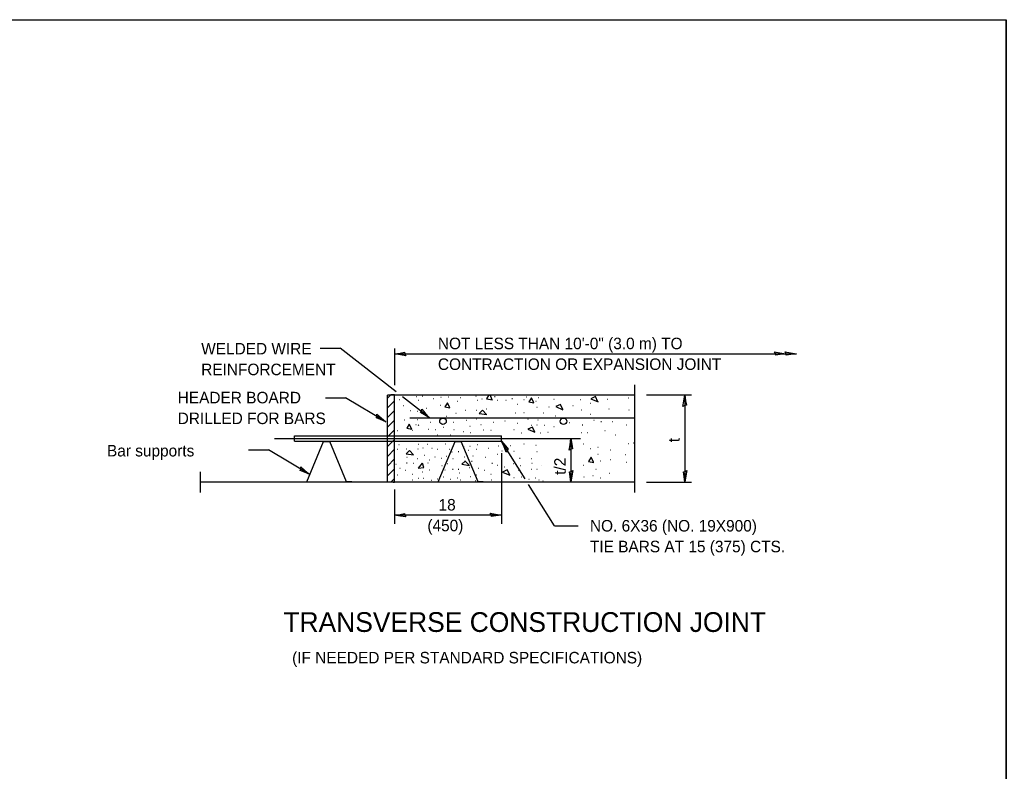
# Model space of a CAD drawing. Extents: x 1037964 to 1039539, y 951866 to 952866.
# Drawn here: x 1038940 to 1039539, y 952410 to 952866 of the extents above; entities that cross this region are included whole.
import ezdxf

# ---------------------------------------------------------------- set-up
doc = ezdxf.new("R2010")
doc.units = 0
for name, color, linetype in [('HS_Breakline', 7, 'Continuous'), ('HS_Centerline', 7, 'Continuous'), ('HS_Dimensions and Text', 7, 'Continuous'), ('HS_Pattern and Hatching', 7, 'Continuous'), ('HS_Pavement Object', 7, 'Continuous'), ('HS_Reinforcement', 7, 'Continuous'), ('HS_Title', 7, 'Continuous'), ('Level 13', 7, 'Continuous'), ('Level 35', 7, 'Continuous'), ('Level 59', 7, 'Continuous')]:
    doc.layers.add(name, color=color, linetype=linetype)

msp = doc.modelspace()

# ---------------------------------------------------------------- linework, layer by layer
at = {"layer": 'HS_Breakline'}
for p, q in [((1039313.74, 952579.33), (1039313.74, 952644.77)), ((1039049.58, 952591.83), (1039049.58, 952579.33))]:
    msp.add_line(p, q, dxfattribs=at)
at = {"layer": 'HS_Centerline'}
msp.add_line((1039094.77, 952612.05), (1039280.61, 952612.05), dxfattribs=at)
at = {"layer": 'HS_Dimensions and Text'}
for p, q in [((1039122.48, 952666.86), (1039134.62, 952666.86)), ((1039167.62, 952666.65), (1039167.62, 952644.42)), ((1039167.62, 952663.52), (1039411.97, 952663.52)), ((1039320.73, 952638.52), (1039348.07, 952638.52)), ((1039344.1, 952638.52), (1039344.1, 952585.58)), ((1039125.66, 952636.87), (1039137.8, 952636.87)), ((1039274.86, 952612.05), (1039274.86, 952585.58)), ((1039078.89, 952605.2), (1039091.03, 952605.2)), ((1039232.77, 952603.18), (1039232.77, 952560.21)), ((1039320.73, 952585.58), (1039348.07, 952585.58)), ((1039167.62, 952581.18), (1039167.62, 952560.21)), ((1039232.77, 952565.54), (1039167.62, 952565.54)), ((1039264.81, 952559.03), (1039279.26, 952559.03))]:
    msp.add_line(p, q, dxfattribs=at)
for points in [[(1039168.75, 952640.41), (1039134.62, 952666.87)], [(1039189.01, 952624.71), (1039172.61, 952637.42)], [(1039162.43, 952622.23), (1039137.81, 952636.87)], [(1039247.07, 952587.48), (1039232.77, 952610.39)], [(1039116.2, 952590.24), (1039091.03, 952605.2)], [(1039264.81, 952559.03), (1039249.12, 952584.18)]]:
    msp.add_lwpolyline(points, dxfattribs=at)
for points in [[(1039174.61, 952662.38), (1039171.35, 952662.98), (1039167.62, 952663.52), (1039171.11, 952663.99), (1039173.83, 952664.43), (1039174.04, 952663.42)], [(1039398.57, 952664.66), (1039401.84, 952664.06), (1039405.56, 952663.52), (1039402.07, 952663.05), (1039399.36, 952662.61), (1039399.14, 952663.62)], [(1039404.97, 952664.66), (1039408.24, 952664.06), (1039411.97, 952663.52), (1039408.47, 952663.05), (1039405.76, 952662.61), (1039405.54, 952663.62)], [(1039342.96, 952631.52), (1039343.56, 952634.79), (1039344.1, 952638.52), (1039344.57, 952635.03), (1039345.01, 952632.31), (1039344, 952632.1)], [(1039157, 952626.79), (1039159.5, 952624.6), (1039162.43, 952622.23), (1039159.18, 952623.61), (1039156.63, 952624.62), (1039156.95, 952625.6)], [(1039184.18, 952629.9), (1039186.39, 952627.42), (1039189.01, 952624.71), (1039185.96, 952626.48), (1039183.55, 952627.79), (1039183.99, 952628.72)], [(1039235.51, 952603.85), (1039234.29, 952606.94), (1039232.77, 952610.39), (1039235.02, 952607.68), (1039236.83, 952605.61), (1039236.09, 952604.89)], [(1039273.72, 952605.05), (1039274.32, 952608.32), (1039274.86, 952612.05), (1039275.33, 952608.55), (1039275.77, 952605.84), (1039274.76, 952605.62)], [(1039110.77, 952594.8), (1039113.27, 952592.61), (1039116.2, 952590.24), (1039112.95, 952591.62), (1039110.4, 952592.63), (1039110.73, 952593.61)], [(1039276, 952592.58), (1039275.4, 952589.31), (1039274.86, 952585.58), (1039274.39, 952589.08), (1039273.95, 952591.79), (1039274.96, 952592.01)], [(1039345.24, 952592.58), (1039344.64, 952589.31), (1039344.1, 952585.58), (1039343.63, 952589.08), (1039343.19, 952591.79), (1039344.2, 952592.01)], [(1039174.61, 952564.4), (1039171.35, 952565), (1039167.62, 952565.54), (1039171.11, 952566.01), (1039173.83, 952566.45), (1039174.04, 952565.44)], [(1039225.77, 952566.68), (1039229.04, 952566.08), (1039232.77, 952565.54), (1039229.27, 952565.07), (1039226.56, 952564.63), (1039226.35, 952565.64)]]:
    msp.add_lwpolyline(points, close=True, dxfattribs=at)
at = {"layer": 'HS_Pattern and Hatching'}
for p, q in [((1039163.32, 952636.58), (1039165.21, 952638.47)), ((1039184.94, 952637.68), (1039184.73, 952637.68)), ((1039210.03, 952638.35), (1039209.82, 952638.35)), ((1039217.27, 952637.68), (1039217.06, 952637.68)), ((1039257.73, 952638.35), (1039257.52, 952638.35)), ((1039163.32, 952630.69), (1039167.62, 952634.99)), ((1039170.83, 952635.56), (1039170.63, 952635.56)), ((1039173.33, 952631.83), (1039173.12, 952631.83)), ((1039181.04, 952637.31), (1039180.83, 952637.31)), ((1039182.46, 952635.17), (1039182.26, 952635.17)), ((1039191.57, 952636.15), (1039191.35, 952636.15)), ((1039195.83, 952632.14), (1039195.61, 952632.14)), ((1039195.95, 952636.91), (1039195.75, 952636.91)), ((1039200.39, 952637.14), (1039200.18, 952637.14)), ((1039206.04, 952634.58), (1039205.83, 952634.58)), ((1039207.74, 952636.78), (1039207.53, 952636.78)), ((1039218.3, 952635.08), (1039218.09, 952635.08)), ((1039221.03, 952636.06), (1039220.83, 952636.06)), ((1039228.74, 952637.31), (1039228.53, 952637.31)), ((1039230.17, 952635.17), (1039229.97, 952635.17)), ((1039235.46, 952635.17), (1039235.25, 952635.17)), ((1039239.28, 952636.15), (1039239.06, 952636.15)), ((1039242.39, 952632.68), (1039242.18, 952632.68)), ((1039246.48, 952635.53), (1039246.27, 952635.53)), ((1039248.09, 952637.14), (1039247.89, 952637.14)), ((1039253.74, 952634.58), (1039253.53, 952634.58)), ((1039255.44, 952636.78), (1039255.23, 952636.78)), ((1039264.6, 952635.76), (1039264.4, 952635.76)), ((1039276.23, 952631.83), (1039276.02, 952631.83)), ((1039280.85, 952635.56), (1039280.63, 952635.56)), ((1039286.75, 952633.4), (1039286.54, 952633.4)), ((1039297.28, 952635.86), (1039297.06, 952635.86)), ((1039309.79, 952636.63), (1039309.58, 952636.63)), ((1039163.32, 952624.79), (1039167.62, 952629.09)), ((1039177.61, 952628.8), (1039177.4, 952628.8)), ((1039181.69, 952628.52), (1039181.49, 952628.52)), ((1039187.33, 952630.29), (1039187.13, 952630.29)), ((1039199.18, 952625.44), (1039198.97, 952625.44)), ((1039205.13, 952627.27), (1039204.93, 952627.27)), ((1039210.75, 952629.13), (1039210.55, 952629.13)), ((1039217.76, 952629.16), (1039217.55, 952629.16)), ((1039223.51, 952629.87), (1039223.3, 952629.87)), ((1039241.33, 952627.44), (1039241.13, 952627.44)), ((1039246.53, 952627.75), (1039246.33, 952627.75)), ((1039254.37, 952630.87), (1039254.16, 952630.87)), ((1039258.44, 952627.47), (1039258.23, 952627.47)), ((1039261.67, 952631.16), (1039261.46, 952631.16)), ((1039265.63, 952625.61), (1039265.43, 952625.61)), ((1039281.21, 952629.24), (1039281, 952629.24)), ((1039286.85, 952626.71), (1039286.63, 952626.71)), ((1039298.06, 952629.98), (1039297.85, 952629.98)), ((1039310.18, 952629.2), (1039309.97, 952629.2)), ((1039163.32, 952618.9), (1039167.62, 952623.2)), ((1039173.75, 952623.21), (1039173.54, 952623.21)), ((1039180.77, 952620.32), (1039180.56, 952620.32)), ((1039181.88, 952623.46), (1039181.68, 952623.46)), ((1039181.99, 952620.44), (1039182.35, 952619.9)), ((1039185.29, 952624.36), (1039185.08, 952624.36)), ((1039189.68, 952621.88), (1039189.48, 952621.88)), ((1039203.78, 952621.71), (1039203.57, 952621.71)), ((1039211.53, 952622.99), (1039211.33, 952622.99)), ((1039213.69, 952619.44), (1039213.49, 952619.44)), ((1039217.45, 952623.85), (1039217.25, 952623.85)), ((1039220.31, 952620.42), (1039220.1, 952620.42)), ((1039227.79, 952621.73), (1039227.58, 952621.73)), ((1039234.88, 952622.6), (1039234.68, 952622.6)), ((1039242.33, 952621.17), (1039242.13, 952621.17)), ((1039248.8, 952623.66), (1039248.59, 952623.66)), ((1039250.92, 952620.03), (1039250.71, 952620.03)), ((1039254.37, 952620.11), (1039254.16, 952620.11)), ((1039254.95, 952623.2), (1039254.74, 952623.2)), ((1039258.98, 952620.07), (1039258.77, 952620.07)), ((1039268.65, 952624.79), (1039269.02, 952624.25)), ((1039268.98, 952624.34), (1039268.77, 952624.34)), ((1039274.09, 952621.64), (1039273.88, 952621.64)), ((1039282.02, 952620.19), (1039281.8, 952620.19)), ((1039289.08, 952623), (1039288.88, 952623)), ((1039293.36, 952622.15), (1039293.15, 952622.15)), ((1039300.4, 952622.15), (1039300.19, 952622.15)), ((1039308.62, 952620.19), (1039308.4, 952620.19)), ((1039163.32, 952613.01), (1039167.62, 952617.31)), ((1039169.75, 952616.71), (1039169.54, 952616.71)), ((1039178.67, 952616.98), (1039178.45, 952616.98)), ((1039188.38, 952617.52), (1039188.18, 952617.52)), ((1039192.64, 952617.33), (1039192.43, 952617.33)), ((1039193.76, 952614.2), (1039193.55, 952614.2)), ((1039197.63, 952618.68), (1039197.42, 952618.68)), ((1039201.74, 952614.06), (1039201.52, 952614.06)), ((1039203.89, 952617.3), (1039203.69, 952617.3)), ((1039209.89, 952616.21), (1039209.68, 952616.21)), ((1039214.09, 952615.54), (1039213.88, 952615.54)), ((1039221.69, 952617.12), (1039221.48, 952617.12)), ((1039226.36, 952616.98), (1039226.15, 952616.98)), ((1039240.35, 952617.33), (1039240.14, 952617.33)), ((1039245.14, 952615.36), (1039244.93, 952615.36)), ((1039256.58, 952615.28), (1039256.37, 952615.28)), ((1039261.05, 952615.69), (1039260.85, 952615.69)), ((1039264.68, 952619.23), (1039264.47, 952619.23)), ((1039281.39, 952615.61), (1039281.18, 952615.61)), ((1039285.15, 952615.5), (1039284.93, 952615.5)), ((1039295.72, 952616.79), (1039295.51, 952616.79)), ((1039302.17, 952614.17), (1039301.95, 952614.17)), ((1039163.32, 952607.12), (1039167.62, 952611.42)), ((1039170.6, 952608.26), (1039170.39, 952608.26)), ((1039182.46, 952608.34), (1039182.26, 952608.34)), ((1039187.76, 952608.34), (1039187.55, 952608.34)), ((1039198.78, 952608.7), (1039198.57, 952608.7)), ((1039200.39, 952610.31), (1039200.18, 952610.31)), ((1039207.74, 952609.96), (1039207.53, 952609.96)), ((1039218.3, 952608.26), (1039218.09, 952608.26)), ((1039230.98, 952607.47), (1039230.77, 952607.47)), ((1039238.33, 952607.63), (1039238.12, 952607.63)), ((1039246.48, 952608.7), (1039246.27, 952608.7)), ((1039253.74, 952607.76), (1039253.53, 952607.76)), ((1039282.6, 952608.6), (1039282.39, 952608.6)), ((1039309.79, 952608.84), (1039309.58, 952608.84)), ((1039312.92, 952609.23), (1039312.71, 952609.23)), ((1039163.32, 952601.22), (1039167.62, 952605.52)), ((1039169.75, 952605.47), (1039169.54, 952605.47)), ((1039174.99, 952605.65), (1039174.78, 952605.65)), ((1039182.07, 952605.61), (1039181.85, 952605.61)), ((1039185.16, 952606.19), (1039184.95, 952606.19)), ((1039185.83, 952601.76), (1039185.62, 952601.76)), ((1039190.53, 952606.01), (1039190.33, 952606.01)), ((1039193.94, 952605.47), (1039193.73, 952605.47)), ((1039201.29, 952605.47), (1039201.08, 952605.47)), ((1039202.68, 952603.77), (1039202.47, 952603.77)), ((1039206.66, 952604.04), (1039206.45, 952604.04)), ((1039210.07, 952606.86), (1039209.85, 952606.86)), ((1039212.88, 952604.71), (1039212.67, 952604.71)), ((1039213.68, 952607.27), (1039213.48, 952607.27)), ((1039217.45, 952605.47), (1039217.24, 952605.47)), ((1039224.98, 952606.01), (1039224.77, 952606.01)), ((1039230.48, 952602.45), (1039230.28, 952602.45)), ((1039233.16, 952604.39), (1039232.95, 952604.39)), ((1039240.39, 952604.14), (1039240.18, 952604.14)), ((1039254.37, 952604.04), (1039254.16, 952604.04)), ((1039286.97, 952605.84), (1039286.76, 952605.84)), ((1039291.34, 952602.28), (1039291.13, 952602.28)), ((1039291.39, 952606.54), (1039291.18, 952606.54)), ((1039298.84, 952604.93), (1039298.63, 952604.93)), ((1039308.23, 952602.18), (1039308.01, 952602.18)), ((1039163.32, 952595.33), (1039167.62, 952599.63)), ((1039167.86, 952601.36), (1039167.65, 952601.36)), ((1039168.67, 952596.34), (1039168.46, 952596.34)), ((1039175.26, 952597.14), (1039175.05, 952597.14)), ((1039175.35, 952600.5), (1039175.14, 952600.5)), ((1039179.42, 952596.88), (1039179.21, 952596.88)), ((1039181.89, 952599.65), (1039181.68, 952599.65)), ((1039188.03, 952597.06), (1039187.82, 952597.06)), ((1039189.23, 952598.93), (1039189.03, 952598.93)), ((1039192.33, 952600.64), (1039192.12, 952600.64)), ((1039196.23, 952599.83), (1039196.01, 952599.83)), ((1039196.63, 952595.44), (1039196.42, 952595.44)), ((1039199.32, 952601.18), (1039199.11, 952601.18)), ((1039200.07, 952596.78), (1039199.87, 952596.78)), ((1039203.4, 952599.65), (1039203.19, 952599.65)), ((1039210.2, 952600.82), (1039209.99, 952600.82)), ((1039210.59, 952598.22), (1039210.38, 952598.22)), ((1039214.76, 952598.13), (1039214.55, 952598.13)), ((1039215.57, 952601.36), (1039215.36, 952601.36)), ((1039223.05, 952600.5), (1039222.84, 952600.5)), ((1039227.13, 952596.88), (1039226.91, 952596.88)), ((1039230.31, 952595.64), (1039230.1, 952595.64)), ((1039240.18, 952596.61), (1039239.97, 952596.61)), ((1039243.93, 952599.83), (1039243.72, 952599.83)), ((1039244.33, 952595.44), (1039244.12, 952595.44)), ((1039251.09, 952599.65), (1039250.89, 952599.65)), ((1039251.32, 952596.88), (1039251.12, 952596.88)), ((1039282.8, 952595.74), (1039282.59, 952595.74)), ((1039292.97, 952598.27), (1039292.76, 952598.27)), ((1039298.84, 952599.05), (1039298.63, 952599.05)), ((1039308.62, 952597.48), (1039308.4, 952597.48)), ((1039163.32, 952589.44), (1039167.62, 952593.74)), ((1039169.75, 952589.88), (1039169.54, 952589.88)), ((1039171.18, 952593.82), (1039170.97, 952593.82)), ((1039174.58, 952592.57), (1039174.38, 952592.57)), ((1039178.67, 952590.15), (1039178.45, 952590.15)), ((1039184.93, 952591.58), (1039184.72, 952591.58)), ((1039188.92, 952592.75), (1039188.71, 952592.75)), ((1039198.55, 952592.84), (1039198.35, 952592.84)), ((1039203.22, 952593.2), (1039203.01, 952593.2)), ((1039206.66, 952593.29), (1039206.45, 952593.29)), ((1039207.38, 952590.96), (1039207.18, 952590.96)), ((1039213.15, 952594.31), (1039212.94, 952594.31)), ((1039217.45, 952589.88), (1039217.24, 952589.88)), ((1039218.88, 952593.82), (1039218.67, 952593.82)), ((1039222.29, 952592.57), (1039222.08, 952592.57)), ((1039226.36, 952590.15), (1039226.15, 952590.15)), ((1039234.63, 952594.59), (1039234.42, 952594.59)), ((1039243.25, 952592.71), (1039243.05, 952592.71)), ((1039250.92, 952593.2), (1039250.71, 952593.2)), ((1039254.37, 952593.29), (1039254.16, 952593.29)), ((1039290.26, 952593.26), (1039290.05, 952593.26)), ((1039298.45, 952590.83), (1039298.23, 952590.83)), ((1039165.35, 952585.58), (1039167.62, 952587.84)), ((1039178.88, 952586.83), (1039178.68, 952586.83)), ((1039182.38, 952587.73), (1039182.18, 952587.73)), ((1039185.34, 952587.73), (1039185.13, 952587.73)), ((1039190.31, 952586.52), (1039190.1, 952586.52)), ((1039193.76, 952587.38), (1039193.55, 952587.38)), ((1039197.43, 952588.54), (1039197.23, 952588.54)), ((1039201.74, 952587.23), (1039201.52, 952587.23)), ((1039205.9, 952588), (1039205.7, 952588)), ((1039207.92, 952586.83), (1039207.71, 952586.83)), ((1039214.09, 952588.72), (1039213.88, 952588.72)), ((1039217.04, 952586.39), (1039216.83, 952586.39)), ((1039226.59, 952586.83), (1039226.38, 952586.83)), ((1039240.36, 952588.26), (1039240.15, 952588.26)), ((1039245.14, 952588.54), (1039244.93, 952588.54)), ((1039249.44, 952587.23), (1039249.23, 952587.23)), ((1039253.6, 952588), (1039253.4, 952588)), ((1039255.63, 952586.83), (1039255.41, 952586.83)), ((1039258.09, 952586.21), (1039257.88, 952586.21)), ((1039282.92, 952588.5), (1039282.71, 952588.5)), ((1039288.46, 952589.33), (1039288.25, 952589.33)), ((1039293.13, 952587.89), (1039292.92, 952587.89))]:
    msp.add_line(p, q, dxfattribs=at)
for points in [[(1039224.96, 952638.52), (1039223.51, 952636.1)], [(1039227.05, 952635.63), (1039225.71, 952638.52)], [(1039291.31, 952634.41), (1039289.8, 952637.5), (1039287.04, 952636.19), (1039291.35, 952634.35)], [(1039201.3, 952630.76), (1039199.85, 952633.78), (1039198.28, 952631.22), (1039201.33, 952630.65)], [(1039223.51, 952636.1), (1039227.26, 952635.47)], [(1039252.31, 952633.8), (1039250.85, 952636.83), (1039249.29, 952634.27), (1039252.34, 952633.69)], [(1039269.95, 952629.65), (1039268.44, 952632.73), (1039265.67, 952631.43), (1039269.99, 952629.59)], [(1039223.67, 952626.71), (1039221.16, 952629.22), (1039219.08, 952627.29), (1039223.72, 952626.61)], [(1039178.1, 952617.81), (1039176.65, 952620.84), (1039175.08, 952618.28), (1039178.13, 952617.7)], [(1039252.99, 952615.9), (1039251.48, 952618.98), (1039248.71, 952617.68), (1039253.02, 952615.84)], [(1039179.26, 952602.21), (1039176.76, 952604.71), (1039174.67, 952602.78), (1039179.31, 952602.1)], [(1039184.47, 952597.12), (1039182.02, 952594.14), (1039185.56, 952594.4), (1039184.68, 952597.17)], [(1039213.11, 952595.87), (1039210.61, 952598.38), (1039208.52, 952596.45), (1039213.15, 952595.77)], [(1039257.16, 952595.53), (1039257.16, 952595.53)], [(1039288.68, 952597.67), (1039287.22, 952600.69), (1039285.65, 952598.13), (1039288.7, 952597.56)], [(1039237.68, 952589.93), (1039236.16, 952593.01), (1039233.39, 952591.71), (1039237.71, 952589.87)], [(1039244.15, 952585.58), (1039243.94, 952585.58)]]:
    msp.add_lwpolyline(points, dxfattribs=at)
at = {"layer": 'HS_Pavement Object'}
for p, q in [((1039163.32, 952638.52), (1039313.64, 952638.52)), ((1039163.32, 952585.58), (1039163.32, 952638.47)), ((1039167.62, 952638.52), (1039165.44, 952638.52)), ((1039167.62, 952585.58), (1039167.62, 952638.52)), ((1039232.77, 952610.39), (1039232.77, 952613.71)), ((1039313.74, 952585.58), (1039049.58, 952585.58)), ((1039166.83, 952585.58), (1039167.62, 952585.58))]:
    msp.add_line(p, q, dxfattribs=at)
at = {"layer": 'HS_Reinforcement'}
for p, q in [((1039177.01, 952624.57), (1039205.18, 952624.57)), ((1039205.18, 952624.57), (1039313.64, 952624.57)), ((1039106.95, 952613.71), (1039232.77, 952613.71)), ((1039106.95, 952610.39), (1039106.95, 952613.71)), ((1039106.95, 952610.39), (1039232.77, 952610.39)), ((1039114.35, 952585.79), (1039124.54, 952610.31)), ((1039124.54, 952610.31), (1039128.34, 952610.31)), ((1039138.52, 952585.8), (1039128.34, 952610.31)), ((1039194.26, 952585.79), (1039204.44, 952610.31)), ((1039204.44, 952610.31), (1039208.24, 952610.31)), ((1039218.42, 952585.8), (1039208.24, 952610.31)), ((1039111.21, 952585.79), (1039114.35, 952585.79)), ((1039141.65, 952585.8), (1039138.52, 952585.8)), ((1039191.11, 952585.79), (1039194.26, 952585.79)), ((1039221.55, 952585.8), (1039218.42, 952585.8))]:
    msp.add_line(p, q, dxfattribs=at)
for centre in [(1039197.13, 952622.54), (1039270.35, 952622.54)]:
    msp.add_circle(centre, 1.99, dxfattribs=at)
at = {"layer": 'Level 35'}
for p in [(1037964.43, 952866.45), (1039539.43, 951866.45)]:
    msp.add_line(p, (1039539.43, 952866.45), dxfattribs=at)
at = {"layer": 'Level 59'}
msp.add_lwpolyline([(1037964.43, 952866.45), (1039539.43, 952866.45), (1039539.43, 951866.45), (1037964.43, 951866.45)], close=True, dxfattribs=at)

# ---------------------------------------------------------------- texts
at = {"layer": 'HS_Dimensions and Text'}
for s, p in [('NOT LESS THAN 10\'-0" (3.0 m) TO', (1039194.05, 952666.32)), ('WELDED WIRE', (1039050.2, 952663.14)), ('REINFORCEMENT', (1039050.2, 952650.54)), ('CONTRACTION OR EXPANSION JOINT', (1039194.05, 952653.72)), ('HEADER BOARD', (1039035.93, 952633.43)), ('DRILLED FOR BARS', (1039035.93, 952620.83)), ('Bar supports', (1038992.93, 952601.17)), ('18', (1039194.44, 952568.34)), ('(450)', (1039187.65, 952555.74)), ('NO. 6X36 (NO. 19X900)', (1039286.44, 952555.57)), ('TIE BARS AT 15 (375) CTS.', (1039286.44, 952542.97))]:
    msp.add_text(s, height=7, dxfattribs=at).set_placement(p)
for s, p in [('t', (1039340.96, 952609.79)), ('t/2', (1039271.72, 952590))]:
    msp.add_text(s, height=7, rotation=90, dxfattribs=at).set_placement(p)
at = {"layer": 'HS_Title'}
msp.add_text('TRANSVERSE CONSTRUCTION JOINT', height=12, dxfattribs=at).set_placement((1039100.13, 952494.58))
at = {"layer": 'Level 13'}
msp.add_text('(IF NEEDED PER STANDARD SPECIFICATIONS)', height=7, dxfattribs=at).set_placement((1039105.45, 952475.47))

doc.saveas('drawing.dxf')
